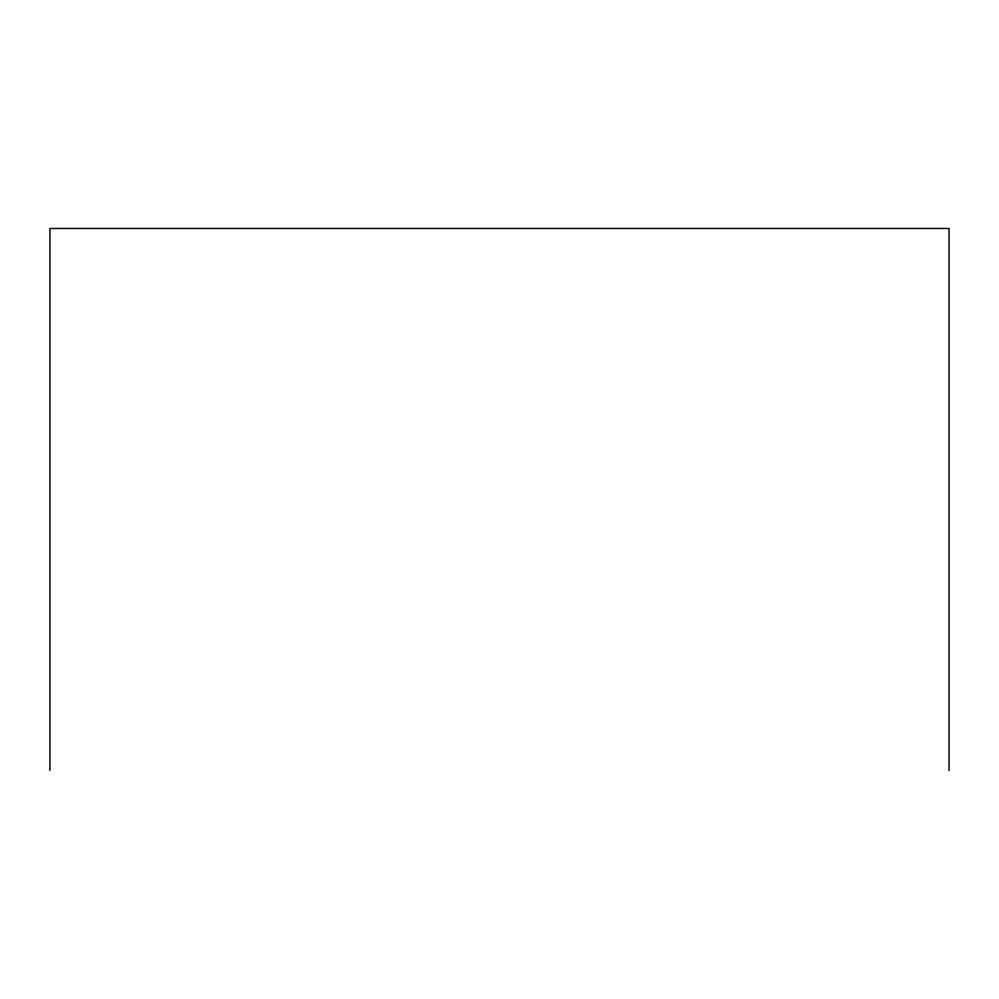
<?xml version="1.0" encoding="UTF-8"?>
<svg xmlns="http://www.w3.org/2000/svg" width="999" height="999" viewBox="0 0 999 999"><rect width="100%" height="100%" fill="white"/><g stroke="black" fill="none" stroke-linecap="round" stroke-linejoin="round"><path stroke-width="1.5" d="M949.05 770.529L949.05 228.471L49.95 228.471L49.95 770.529"/></g></svg>
